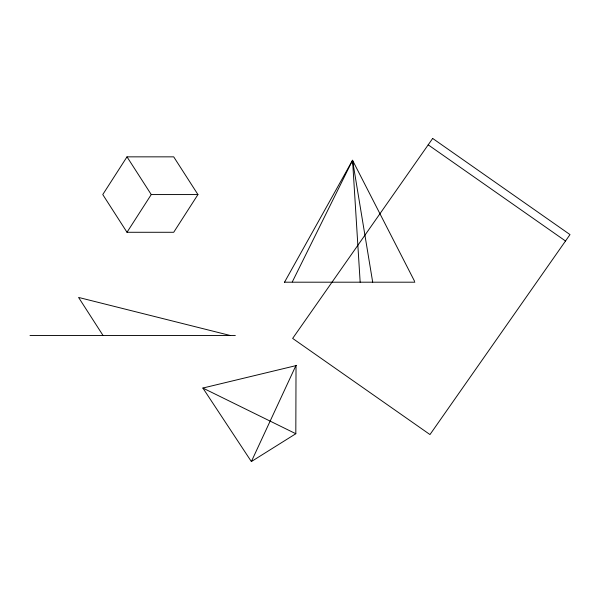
<?xml version="1.0" encoding="UTF-8"?>
<svg xmlns="http://www.w3.org/2000/svg" width="600" height="600" viewBox="0 0 600 600"><rect width="100%" height="100%" fill="white"/><g stroke="black" fill="none" stroke-linecap="round" stroke-linejoin="round"><path stroke-width="0.9" d="M251.362 461.558L295.815 433.732L296.032 365.325L251.362 461.558L202.875 388.043L296.468 365.513M292.298 281.91L352.545 160.275L414.607 281.34M284.43 282.368L352.545 160.275L372.697 282.195M127.005 156.847L102.765 194.565L127.005 232.282L173.708 232.282L197.947 194.565L173.708 156.847L127.005 156.847L151.252 194.565L197.947 194.565M127.005 232.282L151.252 194.565M284.407 282.195L414.855 282.195M30 335.535L235.32 335.535M230.423 335.535L78.578 297.435L103.073 335.535M202.875 388.043L295.815 433.732M428.19 144.84L565.515 240.998M352.545 160.275L360.165 282.195M432.675 138.442L292.65 338.407L429.975 434.565L570 234.593L432.675 138.442"/></g></svg>
